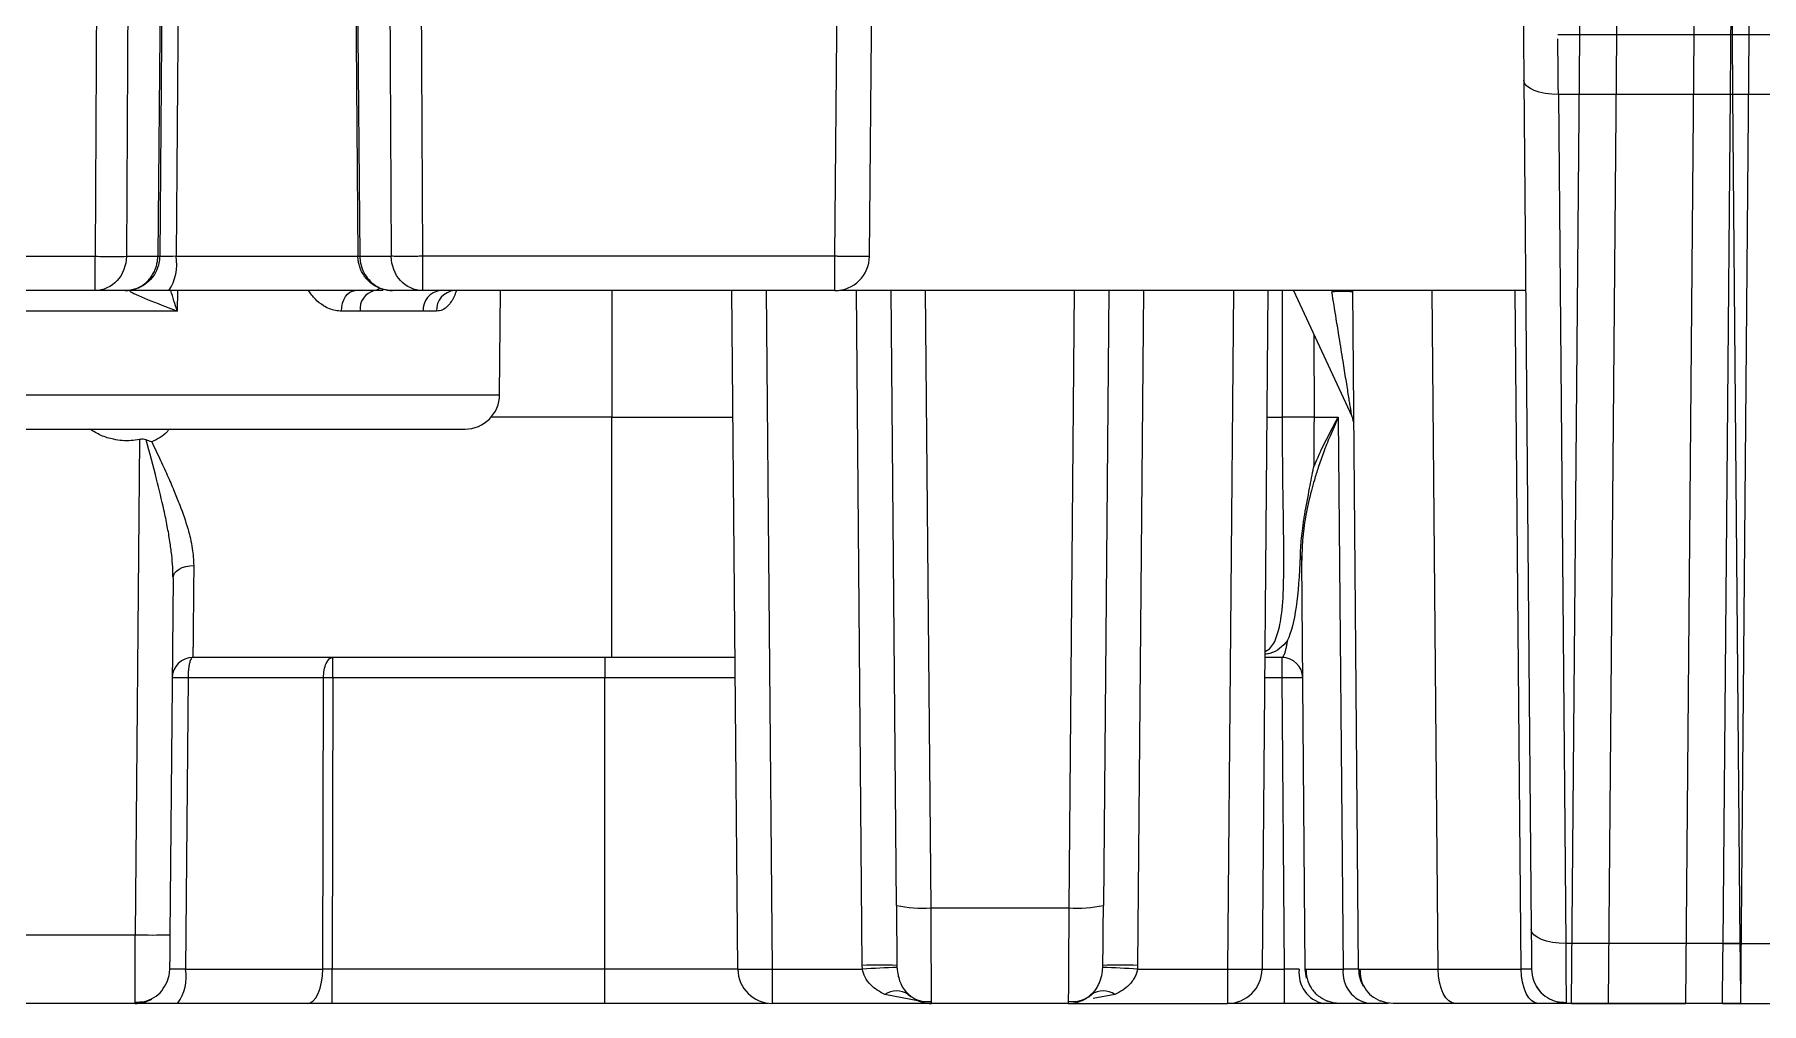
# Model space of a CAD drawing. Header units: inches. Extents: x 897.4 to 914.4, y -8.5 to 2.5.
# Drawn here: x 901.9312 to 902.4224, y -6.0238 to -5.7482 of the extents above; entities that cross this region are included whole.
import ezdxf

# ---------------------------------------------------------------- set-up
doc = ezdxf.new("R2010")
doc.units = ezdxf.units.IN
doc.header["$LTSCALE"] = 4
doc.header["$MEASUREMENT"] = 0
doc.layers.get('0').update_dxf_attribs({"linetype": 'CONTINUOUS'})

msp = doc.modelspace()

# ---------------------------------------------------------------- linework, layer by layer
for p, q in [((902.4211500477076, -5.488966670828608), (902.4164830582878, -6.02375180127848)), ((902.3684168325641, -6.02375180127848), (902.3727772555255, -5.524093940035397)), ((902.383206235049, -5.524093940035397), (902.3788458120877, -6.02375180127848)), ((902.4009306969612, -6.02375180127848), (902.405291193255, -5.524093940035397)), ((901.9493022851999, -5.646141196801739), (901.9483844008033, -5.811239242908355)), ((901.958222283822, -5.646141196801739), (901.9573043994254, -5.811239242908355)), ((901.9676680030375, -5.646141196801739), (901.9662272213483, -5.811239242908355)), ((901.9682212966459, -5.646141196801739), (901.9667804966234, -5.811239242908355)), ((901.972844579904, -5.646141196801739), (901.9714400611291, -5.811239242908355)), ((902.0217288035226, -5.646141196801739), (902.0231695852119, -5.811239242908355)), ((902.0222820787977, -5.646141196801739), (902.023722860487, -5.811239242908355)), ((902.0317277980133, -5.646141196801739), (902.0326456824098, -5.811239242908355)), ((902.0406477966354, -5.646141196801739), (902.0415656810319, -5.811239242908355)), ((902.1588378700436, -5.811239242908355), (902.1602786608995, -5.646141196801739)), ((902.1686800155129, -5.811239242908355), (902.1701208063688, -5.646141196801739)), ((902.4139213712139, -5.730213188928245), (902.4140780094044, -5.748161241590809)), ((902.3644844131471, -5.748161241590809), (902.4140780094044, -5.748161241590809)), ((902.4137647620344, -5.748161241590809), (902.463358349125, -5.748161241590809)), ((902.4140780094044, -5.748161241590809), (902.4142267826858, -5.765209907976493)), ((902.3548406503861, -5.761136141703656), (902.356948125207, -6.002629331953715)), ((902.4142267826858, -5.765209907976493), (902.3646827866888, -5.765209907976493)), ((902.3646827866888, -5.765209907976493), (902.3667902706763, -6.006703098226552)), ((902.4115084680992, -6.006703098226552), (902.4136159704199, -5.765209907976493)), ((902.4631599847498, -5.765209907976493), (902.4136159704199, -5.765209907976493)), ((902.4142267826858, -5.765209907976493), (902.4163342666733, -6.006703098226552)), ((901.9195184425987, -5.811239242908355), (901.9483844008033, -5.811239242908355)), ((901.9483844008033, -5.820995836866016), (901.9483844008033, -5.811239242908355)), ((901.9573043994254, -5.811239242908355), (901.9662272213483, -5.811239242908355)), ((901.9714400611291, -5.811239242908355), (902.0233712312157, -5.811239242908355)), ((902.023722860487, -5.811239242908355), (902.0326456824098, -5.811239242908355)), ((902.1588378700436, -5.811239242908355), (902.0415656810319, -5.811239242908355)), ((902.0415656810319, -5.811239242908355), (902.0415656810319, -5.820995836866016)), ((902.1588378700436, -5.820995836866016), (902.1588378700436, -5.811239242908355)), ((901.9483844008033, -5.820995836866016), (901.9195184425987, -5.820995836866016)), ((901.9569383603206, -5.820995836866016), (901.9483844008033, -5.820995836866016)), ((901.9718393748495, -5.820995836866016), (901.9717898754213, -5.826849822573607)), ((902.0303720636749, -5.820995836866016), (902.0275195949602, -5.820995836866016)), ((902.0415656810319, -5.820995836866016), (902.0330117215146, -5.820995836866016)), ((902.1588378700436, -5.820995836866016), (902.0415656810319, -5.820995836866016)), ((902.0634855128121, -5.850609328101772), (902.06374394566, -5.820995836866016)), ((902.0953687453276, -5.820995836866016), (902.0953687453276, -5.857030173927612)), ((902.1312368743094, -6.013995133988333), (902.1295525920996, -5.820995836866016)), ((902.1410790151954, -6.013995133988333), (902.139394737569, -5.820995836866016)), ((902.3553630343515, -5.820995836866016), (902.1601581022921, -5.820995836866016)), ((902.1666608880048, -6.012914653136806), (902.164986038186, -5.820995836866016)), ((902.176354150194, -5.995854583549519), (902.1748281836554, -5.820995836866016)), ((902.186196297955, -5.996540902287773), (902.1846643387773, -5.820995836866016)), ((902.2269392887468, -5.820995836866016), (902.225407330142, -5.996540902287773)), ((902.2367754438687, -5.820995836866016), (902.2352494750386, -5.995854583549519)), ((902.2466175893381, -5.820995836866016), (902.2449427395195, -6.012914653136806)), ((902.2722088899552, -5.820995836866016), (902.2705246123288, -6.013995133988333)), ((902.2820510354246, -5.820995836866016), (902.2803667532149, -6.013995133988333)), ((902.2861876659712, -5.857030173927612), (902.2861896917811, -5.820995836866016)), ((902.2892802435788, -5.820995836866016), (902.3059302929028, -5.856702011051912)), ((902.3078347100694, -6.013995133988333), (902.3061504370263, -5.820995836866016)), ((902.3304716510655, -6.013995133988333), (902.3287873688558, -5.820995836866016)), ((902.3540946665038, -6.013995133988333), (902.3524103934607, -5.820995836866016)), ((901.9717898754213, -5.826849822573607), (901.8961129679808, -5.826849822573607)), ((902.023816212742, -5.826849822573607), (902.0185115423553, -5.826849822573607)), ((902.0455395501255, -5.826849822573607), (902.0417143076484, -5.826849822573607)), ((902.295149555776, -5.833582624795701), (902.2951518015834, -5.857030173927612)), ((901.8044173305899, -5.850609328101772), (902.0634855128121, -5.850609328101772)), ((902.0953687453276, -5.857030173927612), (902.0610283061981, -5.857030173927612)), ((902.0953687453276, -5.925326551628696), (902.0953687453276, -5.857030173927612)), ((902.0953687453276, -5.857030173927612), (902.1298670601335, -5.857030173927612)), ((902.2817365673907, -5.857030173927612), (902.2861876659712, -5.857030173927612)), ((902.2951518015834, -5.857030173927612), (902.3020618209249, -5.857030173927612)), ((902.3020618209249, -5.857030173927612), (902.3034316351008, -6.013995133988333)), ((901.9610672909562, -5.863368740703948), (901.9598379451577, -6.004238540030672)), ((902.2926772335031, -6.013995133988333), (902.2916632102173, -5.89779958962251)), ((901.9705653145676, -5.902802478495378), (901.9696800814605, -6.004238540030672)), ((902.0953687453276, -5.925326551628696), (901.9762229342102, -5.925326551628696)), ((902.0160519341023, -5.931180537336287), (902.0160519341023, -5.925326551628696)), ((902.0934002355681, -5.925326551628696), (902.0934002355681, -5.931180537336287)), ((902.2860492371536, -5.925326551628696), (902.2811405530259, -5.925326551628696)), ((902.2860492371536, -5.931180537336287), (902.2860492371536, -5.925326551628696)), ((901.9748441918042, -5.931180537336287), (901.974139613277, -6.013995133988333)), ((902.0133740883703, -5.931180537336287), (901.9748441918042, -5.931180537336287)), ((902.0131955604327, -6.013995133988333), (902.013374033371, -5.931180537336287)), ((902.0160519341023, -5.931180537336287), (902.0158784661062, -6.013995133988333)), ((902.0934002355681, -5.931180537336287), (902.0160519341023, -5.931180537336287)), ((902.0934002355681, -6.013995133988333), (902.0934002355681, -5.931180537336287)), ((902.1305141643248, -5.931180537336287), (902.0934002355681, -5.931180537336287)), ((902.2860492371536, -5.931180537336287), (902.2810894677827, -5.931180537336287)), ((902.2867719471382, -6.013995133988333), (902.2860492371536, -5.931180537336287)), ((902.1304303361266, -5.940636541433054), (902.1305966817049, -5.940636541433054)), ((902.2810069458193, -5.940636541433054), (902.2811694551921, -5.940636541433054)), ((902.186196297955, -5.996540902287773), (902.225407330142, -5.996540902287773)), ((901.9080648799112, -6.004238540030672), (901.9598379451577, -6.004238540030672)), ((902.4163342666733, -6.006703098226552), (902.3667902706763, -6.006703098226552)), ((902.4115084680992, -6.006703098226552), (902.4610524824292, -6.006703098226552)), ((902.1666968392561, -6.013995133988333), (902.1666608880048, -6.012914653136806)), ((902.2449427395195, -6.012914653136806), (902.2449067859765, -6.013995133988333)), ((901.974139613277, -6.013995133988333), (902.0131955604327, -6.013995133988333)), ((902.0934002355681, -6.013995133988333), (902.0158784661062, -6.013995133988333)), ((902.0158784661062, -6.02375180127848), (902.0158784661062, -6.013995133988333)), ((902.0934002355681, -6.02375180127848), (902.0934002355681, -6.013995133988333)), ((902.1312368743094, -6.013995133988333), (902.0934002355681, -6.013995133988333)), ((902.1410790151954, -6.013995133988333), (902.1666968392561, -6.013995133988333)), ((902.1410790151954, -6.02375180127848), (902.1410790151954, -6.013995133988333)), ((902.2449067859765, -6.013995133988333), (902.2705246123288, -6.013995133988333)), ((902.2705246123288, -6.013995133988333), (902.2705246123288, -6.02375180127848)), ((902.2803667532149, -6.013995133988333), (902.2867719471382, -6.013995133988333)), ((902.2867719471382, -6.02375180127848), (902.2867719471382, -6.013995133988333)), ((902.2926772335031, -6.013995133988333), (902.2933639005707, -6.014001513914631)), ((902.3078347100694, -6.013995133988333), (902.3034316351008, -6.013995133988333)), ((902.3078347100694, -6.013995133988333), (902.3086021253708, -6.014000413927338)), ((902.3304716510655, -6.013995133988333), (902.3540946665038, -6.013995133988333)), ((902.1829015312248, -6.023082935671939), (902.1730929170348, -6.021182964287237)), ((902.2385107104894, -6.021182964287237), (902.2322951177092, -6.022386937045508)), ((901.9597528061412, -6.02375180127848), (901.908150055594, -6.02375180127848)), ((901.9597528061412, -6.02375180127848), (901.9597634026854, -6.023014076467406)), ((902.0934002355681, -6.02375180127848), (902.0158784661062, -6.02375180127848)), ((902.1863546067513, -6.02375180127848), (902.1410790151954, -6.02375180127848)), ((902.2252490196272, -6.02375180127848), (902.1863546067513, -6.02375180127848)), ((902.2252490196272, -6.02375180127848), (902.2705246123288, -6.02375180127848)), ((902.2867719471382, -6.02375180127848), (902.2705246123288, -6.02375180127848)), ((902.3163566324567, -6.02375180127848), (902.3109358675779, -6.02375180127848)), ((902.3590157438217, -6.02375180127848), (902.3353927192169, -6.02375180127848)), ((902.3631487994096, -6.02375180127848), (902.3590157438217, -6.02375180127848)), ((902.4164830582878, -6.02375180127848), (902.3668894620305, -6.02375180127848)), ((902.3684168325641, -6.02375180127848), (902.3743213443547, -6.02375180127848)), ((902.3743213443547, -6.02375180127848), (902.3788458120877, -6.02375180127848)), ((902.3788458120877, -6.02375180127848), (902.4009306969612, -6.02375180127848)), ((902.4054552380267, -6.02375180127848), (902.4009306969612, -6.02375180127848)), ((902.4113597498173, -6.02375180127848), (902.4054552380267, -6.02375180127848)), ((902.4113597498173, -6.02375180127848), (902.4609533369079, -6.02375180127848))]:
    msp.add_line(p, q)
at = {"flags": 128}
for points in [[(902.4137647620344, -5.748161241590809), (902.4137696019784, -5.747603694698305), (902.4137840484782, -5.745952137110573), (902.4138074415413, -5.743268938107116), (902.4138389745103, -5.739655406517608), (902.4138774740655, -5.735248014098848), (902.4139214002248, -5.730213188928245)], [(902.4136159704199, -5.765209907976493), (902.4136579166019, -5.760402486845566), (902.4136945095125, -5.756211205263608), (902.4137244291669, -5.752785478171234), (902.4137465755778, -5.750247404157948), (902.4137601420877, -5.74868747551171), (902.4137647620344, -5.748161241590809)], [(902.3646827866888, -5.765209907976493), (902.3627671221521, -5.765144092070138), (902.3609247259357, -5.764921674639522), (902.3592260705586, -5.76455119891929), (902.3577361377705, -5.764046781413031), (902.3565119160795, -5.763427781897099), (902.355600228278, -5.762717813432049), (902.3550359439633, -5.761944082370256), (902.3548406503861, -5.761136141703656)], [(902.0185115423553, -5.826849822573607), (902.0185911814353, -5.825705102464178), (902.0188140938602, -5.8246057751637), (902.0191717730615, -5.82359371352179), (902.0196506341964, -5.822707343761209), (902.020232472475, -5.821980398825605), (902.0208951781527, -5.821440451729787), (902.0216135798536, -5.821108108902373), (902.0223603612268, -5.820995836866016)], [(902.0275195949602, -5.820995836866016), (902.0285839976641, -5.820808839026231), (902.029500580409, -5.820331811203563)], [(901.9705653145676, -5.902802478495378), (901.9706842231939, -5.902090933381874), (901.9710239726024, -5.901408427932902), (901.971571582943, -5.900781215178517), (901.9723061911235, -5.90023298151176), (901.9731997291345, -5.899784920021137), (901.9742180973703, -5.899453897178475), (901.9753224296129, -5.899252672836369), (901.9764705963493, -5.899188873573383)], [(902.3667902706763, -6.006703098226552), (902.3648745969731, -6.006637245653954), (902.3630322007566, -6.006414901555825), (902.3613335545461, -6.006044352503105), (902.359843621758, -6.005539971663089), (902.358619400067, -6.004920972147158), (902.357707703099, -6.00421104034835), (902.3571434187843, -6.003437309286558), (902.356948125207, -6.002629331953715)], [(902.4113597498173, -6.02375180127848), (902.4113642964314, -6.023225567357579), (902.4113779362738, -6.021665565378855), (902.4114000826846, -6.019127528031812), (902.411430002339, -6.015701800939437), (902.4114665219171, -6.011510482691237), (902.4115084680992, -6.006703098226552)], [(902.4163342666733, -6.006703098226552), (902.4163762311885, -6.011510482691237), (902.416412805766, -6.015701800939437), (902.416442688754, -6.019127528031812), (902.416464853498, -6.021665565378855), (902.4164784566742, -6.023225567357579), (902.4164830582878, -6.02375180127848)], [(901.969594942444, -6.013995133988333), (901.9693912614637, -6.015903098614029), (901.9688470244174, -6.017673564828119)], [(902.0087240570879, -6.02375180127848), (902.009591653732, -6.023564730106209), (902.0104262874236, -6.023010776505528), (902.011196205196, -6.022110840235001), (902.0118721840537, -6.020899240898167), (902.0124285209603, -6.019422031296352), (902.0128440594932, -6.017735237449005), (902.0131030148351, -6.015903098614029), (902.0131955604327, -6.013995133988333)], [(902.293028560278, -6.016516818190955), (902.2928809236502, -6.015903098614029), (902.2926772335031, -6.013995133988333)], [(902.3353927192169, -6.02375180127848), (902.3344378935805, -6.023564730106209), (902.3335193583581, -6.023010776505528), (902.3326720198133, -6.022110840235001), (902.331928080074, -6.020899240898167), (902.3313158179803, -6.019422031296352), (902.3308584890967, -6.017735237449005), (902.3305734915557, -6.015903098614029), (902.3304716510655, -6.013995133988333)], [(902.3590157438217, -6.02375180127848), (902.3580609181853, -6.023564730106209), (902.3571423829629, -6.023010776505528), (902.3562950444182, -6.022110840235001), (902.3555511046789, -6.020899240898167), (902.3549388334185, -6.019422031296352), (902.3544815137016, -6.017735237449005), (902.3541965161605, -6.015903098614029), (902.3540946665038, -6.013995133988333)], [(902.179723761893, -6.021182964287237), (902.1804231819382, -6.021763757577864), (902.1805300113291, -6.021843323325379)], [(902.2308834341212, -6.021979501752234), (902.2311804467319, -6.021763757577864), (902.2318798644854, -6.021182964287237)], [(902.3025193789725, -6.02375180127848), (902.3006097276997, -6.023564730106209), (902.2988442664277, -6.023039889502545)], [(902.3176768555387, -6.02375180127848), (902.3157672134324, -6.023564730106209), (902.314026410209, -6.023049789388181)], [(902.3668894620305, -6.02375180127848), (902.3649798107576, -6.023564730106209), (902.364190945704, -6.023374652302003)]]:
    msp.add_lwpolyline(points, dxfattribs=at)
for centre, radius, start, end in [((901.9665038589858, -5.787181556949788), 0.02405927642435611, 269.3411889001716, 270.6588110998283), ((901.9583489494132, -5.813552654267157), 0.01329394892692145, 325.9516347153366, 10.0216260681252), ((902.0234462228494, -5.787181556949735), 0.02405927642440939, 269.3411889001716, 270.6588110998283), ((902.158837871768, -5.811153349925803), 0.00984251968503981, 270, 359.5000000000051), ((902.0290023958585, -5.826117527696123), 0.005237628385552454, 102.0777696015503, 188.0370955545868), ((902.0471639725793, -5.826434116788752), 0.005465497155662052, 95.72038382119392, 184.3621305628681), ((902.0510601190061, -5.826509248823992), 0.005531064205501532, 94.57877028353208, 183.5302049513976), ((902.3032005552702, -5.990205442434547), 0.16891861678696, 88.99843794173512, 91.00156205826487), ((902.0536433703462, -5.85052342866596), 0.009842519685042241, 270, 359.5000000043098), ((902.2906697337773, -6.207446314984972), 0.3504448042778637, 89.26718682292153, 90.73281317707848), ((902.3005780816867, -5.859197790251804), 0.005905511811022795, 0.5000000000034827, 25.00000092885518), ((902.2884904995781, -5.897846323487434), 0.003173054814185263, 0.8439028616637761, 29.10429346807804), ((901.9762229429253, -5.931232090083283), 0.005905511811024068, 90, 179.5000000000009), ((902.2860492351828, -5.931232090083283), 0.005905511811024056, 0.4999999999991062, 90), ((902.18347499699, -5.964651918991704), 0.03200488610508234, 257.1445287776868, 274.8776161314884), ((902.2281286305094, -5.964651940142051), 0.03200486498051175, 265.1223817150884, 282.8554756901954), ((901.9647590133092, -5.722228036445456), 0.2820534365047482, 269.0002931849071, 270.9997068150929), ((902.1715819607394, -6.294925697177783), 0.2820539769582084, 89.00029416949697, 90.99970583050306), ((902.2400216667847, -6.294925791207962), 0.2820540709740753, 89.0002945027599, 90.99970549724011), ((901.9618776853239, -6.016287019514674), 0.01247427819121157, 323.243612411942, 10.5870340619923), ((902.1410790170066, -6.013909255437613), 0.009842519685039353, 180.4999999999989, 270), ((902.1860632782143, -6.30631562150778), 0.2929613052632213, 91.86646199198911, 93.7903468997427), ((902.2255403742327, -6.306315070664424), 0.292960753825735, 86.20965128943352, 88.13353981883729), ((902.2705246104513, -6.013909255437613), 0.009842519685039353, 270, 359.5000000000025), ((902.2996183219964, -6.015175255316427), 0.008745588086294212, 172.4799989351758, 258.7165315665069), ((902.3122712085236, -6.014960506343168), 0.008892131470062088, 173.7674115867789, 261.3631592434739), ((902.3176768593447, -6.013909255437613), 0.009842519685039816, 180.4999999999989, 209.9310012254755), ((902.36688945777, -6.013909255437613), 0.00984251968503981, 180.4999999999963, 221.3632842787041), ((901.9597527990784, -6.013909255437613), 0.009842519685039568, 270, 299.2346250175509), ((902.1764083394638, -6.026123659045609), 0.005949999208315118, 56.13665958033349, 123.8633404196589), ((902.1863546075579, -6.013909255437613), 0.009842519685039353, 239.5260514900161, 269.9999999986516), ((902.2252490199, -6.013909255437613), 0.00984251968503944, 269.9999999993551, 302.3534430544672), ((902.2351952874874, -6.026123661993546), 0.005950001975423945, 56.13667081710143, 123.8633291829062)]:
    msp.add_arc(centre, radius, start, end)
for points, knots in [([(902.3546422705533, -5.738404595353935), (902.3546422705533, -5.738404595355793), (902.3546611732901, -5.740570634438027), (902.3547309821589, -5.748569938489302), (902.3547817239346, -5.754384370065736), (902.3548406459114, -5.761136159852333)], [0, 0, 0, 0, 0.5, 0.5, 1, 1, 1, 1]), ([(901.9483843958112, -5.811239241023227), (901.950245284867, -5.811249586086152), (901.9521030125336, -5.811255188485536), (901.9552419768632, -5.811255188485536), (901.9565178808666, -5.811249586086152), (901.9573044083861, -5.811239241023227)], [0, 0, 0, 0, 0.5, 0.5, 1, 1, 1, 1]), ([(901.9573044083861, -5.811239241023227), (901.9572841421539, -5.813801593716318), (901.9563137673678, -5.816339360749321), (901.9530151428957, -5.819947366181482), (901.9507067644388, -5.820995869610842), (901.9483843958112, -5.820995869610842)], [0, 0, 0, 0, 0.5, 0.5, 1, 1, 1, 1]), ([(901.9569383553951, -5.820995869610842), (901.9575408726715, -5.820959980494235), (901.9587192392455, -5.820889790746934), (901.9603808748784, -5.820347571913365), (901.961854516099, -5.819558249478284), (901.9631135966149, -5.818555815479755), (901.9641469418262, -5.817410794089418), (901.9649552166646, -5.816178776231485), (901.9655503284611, -5.814910573448984), (901.9659459749296, -5.813648163130924), (901.966178360034, -5.812425363515326), (901.966211320051, -5.811625242336927), (901.9662272209048, -5.811239241023227)], [0, 0, 0, 0, 0.124821961502065, 0.244119186089566, 0.3578933957742789, 0.4661470048276636, 0.5688832473966373, 0.6661063410743568, 0.7578216992291461, 0.8440362105057908, 0.9247586124956141, 0.9999999999999999, 0.9999999999999999, 0.9999999999999999, 0.9999999999999999]), ([(901.9667805003071, -5.811239241023228), (901.9667360700944, -5.811898053278695), (901.9666419493503, -5.813293677922218), (901.9659113316307, -5.815404110124172), (901.9646135225537, -5.817496951891382), (901.9626357878487, -5.819331944352044), (901.9600075275666, -5.8207117989368), (901.9579874662574, -5.820898767977845), (901.9569383553951, -5.820995869610842)], [0, 0, 0, 0, 0.1285555395000515, 0.2723314229485568, 0.4313556627829772, 0.6056414966860602, 0.7951914688948281, 1, 1, 1, 1]), ([(901.971440059467, -5.811239241023227), (901.9701249059952, -5.811255033819268), (901.9689383210482, -5.811263726435641), (901.9672436717167, -5.811263732862587), (901.966780362418, -5.811255041540539), (901.9667805003071, -5.811239241023227)], [0, 0, 0, 0, 0.5, 0.5, 1, 1, 1, 1]), ([(902.0330117287558, -5.820995869610842), (902.0323729212079, -5.820959980494235), (902.0311235803324, -5.820889790746934), (902.0293589553979, -5.820347571913365), (902.0277940006205, -5.819558249478283), (902.0264576677788, -5.818555815479755), (902.0253623852408, -5.817410794089417), (902.0245073768255, -5.816178776231485), (902.0238795907349, -5.814910573448984), (902.0234636502574, -5.813648163130924), (902.0232205139438, -5.812425363515326), (902.0231861580894, -5.811625242336927), (902.0231695838437, -5.811239241023228)], [0, 0, 0, 0, 0.1248219615020885, 0.2441191860896088, 0.3578933957743293, 0.4661470048277224, 0.5688832473967053, 0.6661063410744209, 0.7578216992291992, 0.8440362105058339, 0.9247586124956401, 1, 1, 1, 1]), ([(902.023722863246, -5.811239241023227), (902.0237655243064, -5.811898053278696), (902.023855897287, -5.813293677922219), (902.024551484148, -5.815404110124174), (902.0257792688409, -5.817496951891384), (902.0276442030953, -5.819331944352044), (902.0301180556115, -5.8207117989368), (902.0320226073386, -5.820898767977845), (902.0330117287558, -5.820995869610842)], [0, 0, 0, 0, 0.1285555395001239, 0.272331422948673, 0.4313556627831104, 0.6056414966861834, 0.7951914688949051, 0.9999999999999999, 0.9999999999999999, 0.9999999999999999, 0.9999999999999999]), ([(902.0415656883396, -5.811239241023227), (902.0414390875941, -5.81123993268614), (902.0412166528915, -5.811241147922541), (902.0407685145957, -5.811243424743649), (902.0399877511684, -5.811247066902037), (902.0383820927635, -5.811253084566994), (902.0363784194806, -5.811256071339264), (902.0341519560335, -5.811253861159717), (902.0332031055984, -5.81124465150388), (902.0326456757647, -5.811239241023227)], [0, 0, 0, 0, 0.03411052817142432, 0.05993144159891279, 0.1209079228382031, 0.245448768696895, 0.5004120611565263, 0.7065025093042909, 1, 1, 1, 1]), ([(902.0415656883396, -5.820995869610842), (902.0392433197121, -5.820995869610842), (902.0369349412553, -5.819947366181482), (902.033636316783, -5.81633936074932), (902.0326659419969, -5.813801593716319), (902.0326456757647, -5.811239241023227)], [0, 0, 0, 0, 0.5, 0.5, 1, 1, 1, 1]), ([(902.16868001668, -5.811239241023228), (902.1686493512693, -5.811244224717258), (902.1685913759253, -5.811253646778439), (902.1681672345452, -5.811263914320671), (902.1676151588497, -5.811270380588525), (902.1669988071042, -5.811273683206753), (902.1663922605221, -5.811274760075417), (902.1650849815628, -5.811275137766538), (902.1631528919731, -5.811269776921318), (902.1609590859856, -5.811256042623179), (902.1598783129383, -5.811247906597503), (902.1592793473183, -5.811243043467487), (902.1589841712695, -5.811240501105919), (902.158837871768, -5.811239241023227)], [0, 0, 0, 0, 0.1149394054334594, 0.2173018855243911, 0.3070772903592078, 0.3842568016188826, 0.4488329186198083, 0.5007994534804254, 0.7596499439011755, 0.88324890131391, 0.9425832233399283, 0.9715422513582317, 1, 1, 1, 1]), ([(901.9693638464881, -5.820995869610842), (901.9684915893847, -5.820995869610842), (901.966770165024, -5.820995869610842), (901.9643872612181, -5.820995869610842), (901.9622427879522, -5.820995869610842), (901.9603944328928, -5.820995869610842), (901.9588727422237, -5.820995869610842), (901.9577798408912, -5.820995869610842), (901.9570639442635, -5.820995869610842), (901.9569803687924, -5.820995869610842), (901.9569383553951, -5.820995869610842)], [0, 0, 0, 0, 0.1263140788989867, 0.2492844502842946, 0.3726357461333503, 0.5000591991359477, 0.6235367069629931, 0.7499737364152517, 0.8743117733509006, 1, 1, 1, 1]), ([(901.9583063714679, -5.821153070457777), (901.9587729570858, -5.82151332891841), (901.9608495838056, -5.822444649225467), (901.9658301421673, -5.824514937473268), (901.9687745387862, -5.825679669768832), (901.9717898689687, -5.826849846763411)], [0, 0, 0, 0, 0.5, 0.5, 1, 1, 1, 1]), ([(902.0275195858441, -5.820995869610842), (902.0252830738846, -5.820995869610842), (902.0208250797298, -5.820995869610842), (902.0139069562791, -5.820995869610842), (902.006854906749, -5.820995869610842), (901.9996503863928, -5.820995869610842), (901.9922989328741, -5.820995869610842), (901.9847974852025, -5.820995869610842), (901.9771535071067, -5.820995869610842), (901.9719662295223, -5.820995869610842), (901.9693638464881, -5.820995869610842)], [0, 0, 0, 0, 0.1259900294581216, 0.2511333831628881, 0.3757090895113634, 0.4999999999999995, 0.6242909104886366, 0.7488666168371123, 0.8740099705418786, 1, 1, 1, 1]), ([(902.0185115364537, -5.826849846762791), (902.0179322581997, -5.826816526440492), (902.0167747054768, -5.826749943534021), (902.0150372120762, -5.826199108891462), (902.0130883964847, -5.825185045444766), (902.010982044006, -5.823557160129004), (902.0097368385777, -5.82184842888458), (902.0091155522057, -5.820995869610806)], [0, 0, 0, 0, 0.1656838085627557, 0.3310805168741237, 0.5001550078468606, 0.7506059042927292, 0.9999999999999999, 0.9999999999999999, 0.9999999999999999, 0.9999999999999999]), ([(902.0512092885109, -5.820995869610806), (902.0509892846181, -5.821572329507151), (902.0505504302873, -5.82272222698816), (902.0497351679404, -5.824150697930803), (902.0486603745795, -5.825504574733493), (902.0472748270398, -5.826619427702488), (902.0461144306186, -5.826773511463177), (902.0455395536289, -5.826849846762791)], [0, 0, 0, 0, 0.1660336311078639, 0.3311967673455025, 0.4991297272200392, 0.7518617006125354, 1, 1, 1, 1]), ([(902.3059302930274, -5.856702013115539), (902.3059236603352, -5.856666478245549), (902.3059095696358, -5.856590986852005), (902.3058156768152, -5.856043573340979), (902.3056775850155, -5.855211486898424), (902.3054894397632, -5.854053437057839), (902.3052539332353, -5.852581401799339), (902.3049693366229, -5.850788105867564), (902.3046343822416, -5.848674272832106), (902.3041139579191, -5.845414927829451), (902.3033376362054, -5.840613334836987), (902.3024153680119, -5.83481777279035), (902.3013490993523, -5.828232453405032), (902.300656478551, -5.823880036215389), (902.3002479125, -5.821312614186096)], [0, 0, 0, 0, 0.02399737898285495, 0.05098078538741198, 0.08278892944803727, 0.1205624067860895, 0.16498466332097, 0.2164750687772918, 0.2753020225838124, 0.3416449405498356, 0.4830447764800747, 0.6597924050725994, 0.7993169230587801, 1, 1, 1, 1]), ([(901.8142594697101, -5.860365948350999), (901.8142594697101, -5.860365948350999), (901.8678916360807, -5.860365948350999), (902.0000112039756, -5.860365948350999), (902.0536433703462, -5.860365948350999), (902.0536433703462, -5.860365948350999)], [0, 0, 0, 0, 0.5, 0.5, 1, 1, 1, 1]), ([(901.9610672960227, -5.863368716080936), (901.9602515925878, -5.863492132681578), (901.9586217194603, -5.863738733826404), (901.9561286598765, -5.86369291284025), (901.9532589008985, -5.863278986339487), (901.9500498122244, -5.862316310830508), (901.947929488469, -5.861015922001959), (901.9468696865526, -5.860365948350999)], [0, 0, 0, 0, 0.1660895693212443, 0.331866845505403, 0.5002480140211752, 0.7502088484846244, 1, 1, 1, 1]), ([(901.969422226106, -5.860365922059432), (901.9692430740307, -5.860623405060785), (901.9680642956323, -5.862317582477758), (901.9661435119426, -5.863229115870857), (901.964514651132, -5.864002113387173)], [0, 0, 0, 0, 0.1519811318301774, 1, 1, 1, 1]), ([(902.2811547886947, -5.923695710468312), (902.2816477056892, -5.923421051367093), (902.2831416273293, -5.922588620796577), (902.2846900161, -5.919488625370135), (902.2860216535552, -5.913856704899535), (902.286478513378, -5.906795094692029), (902.286586062388, -5.899267601426683), (902.2865566920422, -5.890529309032138), (902.2863486209193, -5.879555945598847), (902.2862081501968, -5.866749635906206), (902.2861944514989, -5.860249806424649), (902.2861876659712, -5.857030173927612)], [0, 0, 0, 0, 0.07514217876809674, 0.2277392100395602, 0.3743673535994499, 0.5374266702983073, 0.6138928435118176, 0.6871025353073799, 0.849548708428787, 0.9254752960922304, 1, 1, 1, 1]), ([(902.3020618243147, -5.857030178158958), (902.3012575011471, -5.858810749738078), (902.299735428068, -5.862180241225666), (902.2978693688506, -5.866932736053151), (902.2964013486494, -5.871100224789401), (902.2952836452718, -5.874683199450069), (902.2939761955702, -5.879377751463231), (902.2927147747138, -5.885101752663632), (902.2917882848258, -5.891766516475401), (902.2917034481253, -5.89585868554567), (902.2916632106966, -5.897799571511829)], [0, 0, 0, 0, 0.1277773628383473, 0.2418014200828786, 0.3420723800368717, 0.4285910267694064, 0.5013590852922026, 0.6838917622645857, 0.8500721666499176, 1, 1, 1, 1]), ([(902.2950549787085, -5.871291154932699), (902.295892767588, -5.869326975963988), (902.2979096077044, -5.864598535378345), (902.3005299586819, -5.859822350969134), (902.3020618243147, -5.857030178158958)], [0, 0, 0, 0, 0.4153967747157872, 1, 1, 1, 1]), ([(902.2951518015304, -5.857030178158958), (902.295150203647, -5.858229442934576), (902.2951469998678, -5.860633986190479), (902.2951282543249, -5.864222209424431), (902.2950996303949, -5.867795735768029), (902.2950699278192, -5.870120910043886), (902.2950549787085, -5.871291154932699)], [0, 0, 0, 0, 0.2470920174728754, 0.4954230761057531, 0.7460497596534921, 1, 1, 1, 1]), ([(901.9628966219261, -5.863421448542662), (901.9626269935995, -5.863356263580673), (901.9620270762791, -5.863211228419807), (901.9614080858564, -5.863312796829117), (901.9610672960227, -5.863368716080936)], [0, 0, 0, 0, 0.4494424772633826, 1, 1, 1, 1]), ([(901.9705653076977, -5.902802479181411), (901.9705522373304, -5.901768761857139), (901.9705247133523, -5.899591928403138), (901.9702087230477, -5.896086991132593), (901.9696899456533, -5.89220358158795), (901.9689418667724, -5.887933488482016), (901.9677238523277, -5.882062249499805), (901.9657513865728, -5.873857837270876), (901.9639231850442, -5.86717433646154), (901.9628966219261, -5.863421448542662)], [0, 0, 0, 0, 0.08244726235519054, 0.1736199584464533, 0.2736056493983149, 0.3824706301848801, 0.5002662020926717, 0.7193918297725892, 1, 1, 1, 1]), ([(901.964514660061, -5.864002147827425), (901.9653615633076, -5.865776300576966), (901.9669734022496, -5.869152894659429), (901.969147740971, -5.873936869423809), (901.9709837215694, -5.878180999821685), (901.9729411438119, -5.883053449871344), (901.9747643071722, -5.888437671643911), (901.9762074064245, -5.894196210741763), (901.9763865001175, -5.897593608019117), (901.9764705946449, -5.899188876469112)], [0, 0, 0, 0, 0.1460379658323954, 0.2779416436222835, 0.3957805619449253, 0.4996531080679504, 0.6869194433529642, 0.8529911301057774, 1, 1, 1, 1]), ([(902.2912629126804, -5.896302983413298), (902.2913054662505, -5.895371782461549), (902.2913870064824, -5.893587435312956), (902.291655490936, -5.89072830620886), (902.2919293995976, -5.888538193760112), (902.292150033761, -5.887009821972153), (902.2923057820142, -5.885980514489816), (902.2928152754243, -5.882811462201994), (902.2937789343374, -5.877877533108272), (902.2946607416558, -5.873271706689218), (902.2950387754729, -5.871297173130826)], [0, 0, 0, 0, 0.1304225746579717, 0.2499129202626839, 0.3748485738377762, 0.4060946479517773, 0.4373456789378703, 0.4998644185288016, 0.7855901635208977, 1, 1, 1, 1]), ([(901.9764705946449, -5.899188876469112), (901.9764582021085, -5.900499647417343), (901.9764335485445, -5.903107279471325), (901.976399970247, -5.906683939067792), (901.9763691460837, -5.909973295151641), (901.976341298888, -5.912946072776435), (901.9763163699301, -5.915601802124808), (901.9762943745714, -5.917935367680167), (901.9762753091362, -5.91994561753299), (901.9762591731585, -5.921633157336566), (901.9762459719547, -5.922999943689746), (901.9762356850028, -5.9240522159353), (901.9762283877483, -5.924788534516764), (901.976223803468, -5.925243104351198), (901.976223228615, -5.925298865944113), (901.9762229429253, -5.925326578272259)], [0, 0, 0, 0, 0.08215370939663742, 0.1634356073159406, 0.2438457022850923, 0.3233840036586847, 0.4020505216494403, 0.4798452673606624, 0.5567682528205065, 0.6328194910182134, 0.7079989959424615, 0.7823067826219395, 0.85574286716835, 0.9283072668219683, 1, 1, 1, 1]), ([(902.2876543341687, -5.920535198992471), (902.2887132461042, -5.9181644342168), (902.2895744192539, -5.915013726045576), (902.2907513449821, -5.906937973622624), (902.2910834949372, -5.902031205182889), (902.2912629126804, -5.896302983413298)], [0, 0, 0, 0, 0.5, 0.5, 1, 1, 1, 1]), ([(902.2876528765449, -5.920540066922576), (902.2861824356474, -5.922122142516139), (902.2843929997756, -5.924047430927089), (902.2816392251491, -5.924377586507485), (902.2811483216861, -5.924436441911319)], [0, 0, 0, 0, 0.821734335783853, 1, 1, 1, 1]), ([(902.2860492351828, -5.925326578272259), (902.2861645732651, -5.92528602096849), (902.2863852610892, -5.925208418645477), (902.2866877141945, -5.924617881131846), (902.2869667188065, -5.923797225525686), (902.2872221135822, -5.922798393987565), (902.2874529296237, -5.921728160788576), (902.2875894530106, -5.920916940776123), (902.2876528780536, -5.920540070077875)], [0, 0, 0, 0, 0.2127055790655616, 0.4069907395079953, 0.5828580040079738, 0.7403111109457924, 0.8793556230830006, 1, 1, 1, 1]), ([(901.9762229429253, -5.92532657827226), (901.9761009331195, -5.925364649661901), (901.9758769914407, -5.925434527413485), (901.9755876781136, -5.92591569141081), (901.9753924291616, -5.926462567212524), (901.9752192003403, -5.92715596592644), (901.9750519820329, -5.92798842190177), (901.9749336274928, -5.929073172302941), (901.9748549129355, -5.930119843186421), (901.9748474545255, -5.930857322187506), (901.974844185543, -5.931180555424827)], [0, 0, 0, 0, 0.1661179348537002, 0.3048995031360434, 0.4161454238245406, 0.4999547634402735, 0.6481413216562154, 0.7598479355914178, 0.8947425904814612, 1, 1, 1, 1]), ([(902.0133740803243, -5.931180555424827), (902.0133802427234, -5.929623347383307), (902.0136651017798, -5.928134421095029), (902.0146681220001, -5.925941742824017), (902.0153457596701, -5.925326578272259), (902.0160519275628, -5.925326578272259)], [0, 0, 0, 0, 0.5, 0.5, 1, 1, 1, 1]), ([(902.130463069915, -5.925326551628696), (902.1289206430409, -5.925326551628696), (902.1175277518144, -5.925326551628696), (902.1056437935738, -5.925326551628696), (902.0953687453276, -5.925326551628696)], [0, 0, 0, 0, 0.1353850259271238, 1, 1, 1, 1]), ([(901.974844185543, -5.931180555424827), (901.9745700913282, -5.931177191465779), (901.9737841181143, -5.93116754521437), (901.9723952472964, -5.931157546465172), (901.9707500080767, -5.931161539949037), (901.9704741590745, -5.931173672190425), (901.9703176559782, -5.931180555424827)], [0, 0, 0, 0, 0.109026761998532, 0.3126374434047755, 0.6100244427205911, 1, 1, 1, 1]), ([(902.0160519275628, -5.931180555424971), (902.0159368079716, -5.931180331320123), (902.0157059692729, -5.93117988194334), (902.0152447753327, -5.931179289452746), (902.0144420310133, -5.931178784032556), (902.0138008161315, -5.931179847605152), (902.0133740803243, -5.931180555424827)], [0, 0, 0, 0, 0.1243905474008245, 0.2494288921351944, 0.5004863787371162, 0.9999999999999999, 0.9999999999999999, 0.9999999999999999, 0.9999999999999999]), ([(902.2919545221299, -5.931180555424827), (902.2919154224099, -5.931176266213058), (902.2918438075294, -5.931168410111054), (902.2913532823945, -5.931161744873167), (902.2908003808742, -5.931159348455337), (902.2898781390533, -5.931158851209867), (902.2886384600624, -5.931162223130677), (902.2873219532846, -5.931170475291565), (902.2866910927736, -5.931175223607604), (902.2863318744954, -5.931178126455944), (902.2861547602226, -5.931179648555092), (902.2860492351828, -5.931180555424827)], [0, 0, 0, 0, 0.1675145158464645, 0.3068188735345168, 0.4178438888495986, 0.5005348213327759, 0.759522807635287, 0.8831874181885809, 0.9425532573460268, 0.9657731151782688, 1, 1, 1, 1]), ([(902.1763541522987, -5.995854577553303), (902.1763873283614, -5.999656177800554), (902.1764194818198, -6.003340505298783), (902.1764721066357, -6.009370338407885), (902.1764921445678, -6.011666178431799), (902.1765030432454, -6.012914670484781)], [0, 0, 0, 0, 0.5, 0.5, 1, 1, 1, 1]), ([(902.1863546075579, -6.023751775122653), (902.1863546075577, -6.023751775122655), (902.1863379692236, -6.020891928730755), (902.1862799650916, -6.010922005930048), (902.186238988747, -6.003878869924981), (902.1861962972107, -5.99654092165005)], [0, 0, 0, 0, 0.5, 0.5, 1, 1, 1, 1]), ([(902.2254073302472, -5.99654092165005), (902.2253646387109, -6.003878869924978), (902.2253236623663, -6.010922005930052), (902.2252656582343, -6.020891928730752), (902.2252490199002, -6.023751775122655), (902.2252490199, -6.023751775122653)], [0, 0, 0, 0, 0.5, 0.5, 1, 1, 1, 1]), ([(902.2351005842125, -6.012914670484781), (902.2351114828901, -6.011666178431799), (902.2351315208222, -6.009370338407885), (902.2351841456381, -6.003340505298784), (902.2352162990965, -5.999656177800553), (902.2352494751592, -5.995854577553303)], [0, 0, 0, 0, 0.5, 0.5, 1, 1, 1, 1]), ([(902.3569481251789, -6.002629364285839), (902.3569775861579, -6.006005258108035), (902.3570029570637, -6.008912475967242), (902.3570378614808, -6.012912125993104), (902.3570473128578, -6.013995146527591), (902.3570473128578, -6.013995146535038)], [0, 0, 0, 0, 0.5, 0.5, 1, 1, 1, 1]), ([(901.9597634026854, -6.023014076467406), (901.9597669653072, -6.02283526760354), (901.9597776213658, -6.022300437374124), (901.9597953759832, -6.018311501394004), (901.9598166602923, -6.011940619142115), (901.959830850207, -6.006805898134881), (901.9598379451577, -6.004238540030672)], [0, 0, 0, 0, 0.1434061318630558, 0.4289381004147502, 0.7144693170592795, 1, 1, 1, 1]), ([(901.9696800887981, -6.004238517947424), (901.9696744071517, -6.00488957014726), (901.9696632491758, -6.006168147544246), (901.9696472230517, -6.008004559476054), (901.9696325208118, -6.009689269286521), (901.9696194480371, -6.011187260899856), (901.9696083945928, -6.012453860164312), (901.9696006627752, -6.013339838709499), (901.969595773355, -6.01390011076163), (901.9695952215534, -6.013963340968532), (901.9695949439904, -6.013995146535038)], [0, 0, 0, 0, 0.1269751888567045, 0.2493618890945706, 0.3721541981677083, 0.5002987997020389, 0.6286582416574498, 0.7600084766001347, 0.8792813319409652, 1, 1, 1, 1]), ([(902.3667902700909, -6.006703101748854), (902.3668068013707, -6.011763011049132), (902.3668233326506, -6.016127767271181), (902.3668563952102, -6.02212724630953), (902.36687292649, -6.023751775122653), (902.36688945777, -6.023751775122653)], [0, 0, 0, 0, 0.5, 0.5, 1, 1, 1, 1]), ([(901.9597544744553, -6.023367759048302), (901.960662833854, -6.023356301618532), (901.9625369158975, -6.023332663217888), (901.9652000620714, -6.022188847419451), (901.9675037387406, -6.020279160926084), (901.9684244678097, -6.018482229225581), (901.9688794373762, -6.017594292410548)], [0, 0, 0, 0, 0.2375775552018428, 0.4901582245746525, 0.7480665057463769, 1, 1, 1, 1]), ([(902.1312368720946, -6.013995146535038), (902.1312370683046, -6.014017629969391), (902.1322978744563, -6.014030719167688), (902.135941794688, -6.014030719167687), (902.1385024744038, -6.014017629969392), (902.1410790170066, -6.013995146535038)], [0, 0, 0, 0, 0.5, 0.5, 1, 1, 1, 1]), ([(902.1730929174049, -6.02118298125882), (902.1723372170882, -6.020801357849094), (902.1708991896958, -6.020075164006646), (902.1689587823607, -6.018469612118468), (902.1673198920986, -6.016512236580403), (902.1668919518229, -6.01478338286539), (902.1666968409991, -6.013995146535038)], [0, 0, 0, 0, 0.2627649980940344, 0.5000173437053818, 0.7720428913013344, 1, 1, 1, 1]), ([(902.1765222163988, -6.013509675019161), (902.1765617882987, -6.013968871723837), (902.1766497923471, -6.014990080434417), (902.177001461386, -6.01654585276124), (902.1775999126334, -6.018234480789449), (902.1785002879666, -6.019900199200002), (902.1793100710033, -6.020749236215872), (902.1797237624813, -6.02118298125882)], [0, 0, 0, 0, 0.1352484949291499, 0.3007794692524232, 0.5000226953037188, 0.7445780649781701, 1, 1, 1, 1]), ([(902.2318798649766, -6.021182981258819), (902.2321641937393, -6.020898011367375), (902.2327274690555, -6.02033346593014), (902.2334438083477, -6.019273309093347), (902.2341619566021, -6.017847839338636), (902.234812059464, -6.015977204614876), (902.2349964756239, -6.014287768425063), (902.2350814110591, -6.013509675019165)], [0, 0, 0, 0, 0.1702255365485636, 0.3372287839688676, 0.5001846751186921, 0.7698030793934294, 1, 1, 1, 1]), ([(902.2449067864588, -6.013995146535038), (902.2448385143877, -6.014380460422704), (902.2446971414056, -6.015178341201461), (902.2441883069291, -6.016328956619602), (902.2434678155831, -6.017455960575158), (902.2423361987821, -6.01873495321559), (902.2407018615249, -6.020074403596232), (902.2392656070908, -6.020801053307062), (902.238510710053, -6.02118298125882)], [0, 0, 0, 0, 0.110381836698482, 0.2285709097047771, 0.3578347523859618, 0.5006829284683981, 0.7375583536814014, 1, 1, 1, 1]), ([(902.2705246104513, -6.013995146535038), (902.2731011530541, -6.014017629969391), (902.2756618327699, -6.014030719167688), (902.2793057530016, -6.014030719167687), (902.2803665591533, -6.014017629969392), (902.2803667553633, -6.013995146535038)], [0, 0, 0, 0, 0.5, 0.5, 1, 1, 1, 1]), ([(902.2928563251843, -6.013997553960377), (902.2929087931473, -6.01490539951574), (902.2930171486873, -6.016780259713475), (902.2942503737627, -6.019433988504362), (902.2962195717641, -6.021720111607233), (902.2980214431236, -6.022621299335406), (902.2989139597893, -6.023067682514812)], [0, 0, 0, 0, 0.236519580989671, 0.4884543915683073, 0.746617327373721, 1, 1, 1, 1]), ([(902.2933639005707, -6.014001513914631), (902.2937792363119, -6.014010772196754), (902.2947465558569, -6.01403233479386), (902.3002762263529, -6.014008649552657), (902.3034316351008, -6.013995133988333)], [0, 0, 0, 0, 0.4293676720655321, 1, 1, 1, 1]), ([(902.3082269105387, -6.014000853922256), (902.308245384249, -6.01490648607103), (902.3082833503784, -6.016767690274994), (902.3094501307592, -6.019427388338124), (902.3113800953246, -6.021717365927602), (902.3131809325641, -6.022620844270781), (902.3140714363556, -6.023067609182325)], [0, 0, 0, 0, 0.2392034578681887, 0.4915974791638813, 0.7485978397101426, 1, 1, 1, 1]), ([(902.3086021253708, -6.014000413927338), (902.3087863817949, -6.014002330966834), (902.3093372657468, -6.014008062470084), (902.3135682644122, -6.014010593679759), (902.3206327973069, -6.014007108859125), (902.3271920275583, -6.013999125618731), (902.3304716510655, -6.013995133988333)], [0, 0, 0, 0, 0.1434860537791058, 0.4289900053607039, 0.714494273035514, 1, 1, 1, 1]), ([(902.3577628674617, -6.01759443907552), (902.3582175525928, -6.018482466071429), (902.359136905913, -6.020278017567184), (902.3614409284559, -6.022203470434287), (902.3641059217586, -6.02337498521534), (902.3659794909323, -6.023426225712832), (902.3668877112174, -6.023451064752614)], [0, 0, 0, 0, 0.2523607474084939, 0.5102623226175883, 0.7625976669597546, 1, 1, 1, 1]), ([(902.1788885140419, -6.020244895123892), (902.1795565608277, -6.020893605109417), (902.180926884375, -6.02222426425994), (902.183591925978, -6.023250229906068), (902.1854483193719, -6.023234626096997), (902.1863515542865, -6.023227034007302)], [0, 0, 0, 0, 0.3281467487224852, 0.673107372548098, 1, 1, 1, 1]), ([(902.2252520726648, -6.023227034007302), (902.226155307729, -6.023234626059029), (902.228011701553, -6.023250229791101), (902.2306767441373, -6.022224264772596), (902.2320470671477, -6.020893605153738), (902.2327151134824, -6.020244895123892)], [0, 0, 0, 0, 0.3268926584123426, 0.6718533594445966, 0.9999999999999999, 0.9999999999999999, 0.9999999999999999, 0.9999999999999999]), ([(901.9718719211878, -6.023751775122653), (901.9710170501555, -6.023751775122653), (901.9693292050443, -6.023751775122653), (901.9670013858264, -6.023751775122653), (901.9649058149909, -6.023751775122653), (901.9625223807802, -6.023751775122653), (901.9602161381331, -6.023751775122653), (901.9599075546416, -6.023751775122653), (901.9597527990784, -6.023751775122653)], [0, 0, 0, 0, 0.1264714204108212, 0.2497033594417805, 0.3733167556587738, 0.500900073383449, 0.7496998627656491, 1, 1, 1, 1]), ([(902.0087240645329, -6.023751775122653), (902.0063651440497, -6.023751775122653), (902.0016554124188, -6.023751775122653), (901.9943977161639, -6.023751775122653), (901.9870200339321, -6.023751775122653), (901.979514913145, -6.023751775122653), (901.9744225079178, -6.023751775122653), (901.9718719211878, -6.023751775122653)], [0, 0, 0, 0, 0.2004595231353679, 0.4002299202305072, 0.5997700797694987, 0.7995404768646371, 1, 1, 1, 1]), ([(902.01587846141, -6.023751775122653), (902.0150501594791, -6.023751775122653), (902.0134039819915, -6.023751775122653), (902.0109789025573, -6.023751775122653), (902.009478844175, -6.023751775122653), (902.0087240645329, -6.023751775122653)], [0, 0, 0, 0, 0.3347378542558652, 0.6652621457434601, 1, 1, 1, 1]), ([(902.1397587875301, -6.02375180127848), (902.1322548391822, -6.02375180127848), (902.1171211231493, -6.02375180127848), (902.1013509018092, -6.02375180127848), (902.0934002355681, -6.02375180127848)], [0, 0, 0, 0, 0.4958430785665902, 0.9999999999999999, 0.9999999999999999, 0.9999999999999999, 0.9999999999999999]), ([(902.2979071357659, -6.023751775122653), (902.297403845089, -6.023751775122653), (902.2963996227538, -6.023751775122653), (902.2946706236934, -6.023751775122653), (902.2925158010867, -6.023751775122653), (902.2898680865766, -6.023751775122653), (902.2878060037517, -6.023751775122653), (902.2867719471705, -6.023751775122653)], [0, 0, 0, 0, 0.1665538428248392, 0.3323270162155605, 0.5001877556659091, 0.749363054491287, 1, 1, 1, 1]), ([(902.3025193790297, -6.023751775122653), (902.302493999934, -6.023751775122653), (902.3024433610078, -6.023751775122653), (902.3020252982544, -6.023751775122653), (902.3012522797005, -6.023751775122653), (902.2999771186371, -6.023751775122653), (902.2985984694297, -6.023751775122653), (902.2979071357659, -6.023751775122653)], [0, 0, 0, 0, 0.166559316057649, 0.3323359093440255, 0.5001978388395439, 0.7493705741883814, 1, 1, 1, 1]), ([(902.3109358681179, -6.023751775122653), (902.3102837402897, -6.023751775122653), (902.3089826343369, -6.023751775122653), (902.3073102576886, -6.023751775122653), (902.3058559768574, -6.023751775122653), (902.3042584169557, -6.023751775122653), (902.3028246808191, -6.023751775122653), (902.3026213429914, -6.023751775122653), (902.3025193790297, -6.023751775122653)], [0, 0, 0, 0, 0.1249908047726456, 0.249377918079187, 0.3741324276371654, 0.5002169325244403, 0.7493832694419086, 1, 1, 1, 1]), ([(902.3353927201864, -6.023751775122653), (902.3343325282543, -6.023751775122653), (902.3322271723508, -6.023751775122653), (902.3293566659725, -6.023751775122653), (902.3267454799948, -6.023751775122653), (902.3244125675019, -6.023751775122653), (902.3219277978528, -6.023751775122653), (902.3196313052365, -6.023751775122653), (902.3179697326154, -6.023751775122653), (902.3177751264536, -6.023751775122653), (902.3176768593447, -6.023751775122653)], [0, 0, 0, 0, 0.1006609281412323, 0.1998950122965027, 0.2988108579585061, 0.3985276852693433, 0.5001382498572082, 0.6669811376952102, 0.8318408804652102, 1, 1, 1, 1]), ([(902.36688945777, -6.023751775122653), (902.3668646244688, -6.023751775122653), (902.3668153139009, -6.023751775122653), (902.3664026863863, -6.023751775122653), (902.3657397618191, -6.023751775122653), (902.3645177661771, -6.023751775122653), (902.3624477464713, -6.023751775122653), (902.3601620197145, -6.023751775122653), (902.3590157418403, -6.023751775122653)], [0, 0, 0, 0, 0.1256467830853387, 0.2494921713522756, 0.3737163536681057, 0.5004799759374386, 0.749493788082176, 1, 1, 1, 1])]:
    msp.add_open_spline(points, degree=3, knots=knots)
for points in [[(902.3646827908234, -5.765209897315348), (902.3645944078585, -5.757614133829319), (902.3645254961122, -5.751691755837788), (902.3644982298933, -5.749348456433628)], [(901.9717898689687, -5.826849846763411), (901.9711344434472, -5.824866411087275), (901.9705148736268, -5.822886398573345), (901.969956366334, -5.820995848667341)], [(902.041714299801, -5.826849846762791), (902.0365357069975, -5.826849846762791), (902.0305236638062, -5.826849846762791), (902.0238162041264, -5.826849846762791)], [(901.9645146742183, -5.864002229515886), (901.9639574197446, -5.863838964112206), (901.9634150183922, -5.863640807606722), (901.9628966345588, -5.86342150009746)], [(902.1765030432454, -6.012914670484781), (902.1765049979817, -6.013111442825615), (902.1765113020573, -6.013309889628065), (902.1765222163988, -6.013509675019161)], [(902.2350814110591, -6.013509675019165), (902.2350923254006, -6.013309889628067), (902.2350986294762, -6.013111442825616), (902.2351005842125, -6.01291467048478)], [(901.9741396147814, -6.013995146535038), (901.9715569947473, -6.014025669202654), (901.9695946777828, -6.014025650902674), (901.9695949439904, -6.013995146535038)], [(902.01587846141, -6.013995146535092), (902.0149388141367, -6.013998430065511), (902.0140234978643, -6.013998394263318), (902.0131955625811, -6.013995146535039)], [(902.2909479533314, -6.014030719167688), (902.2898482287419, -6.014030719167491), (902.2883274512632, -6.014017764683111), (902.2867719471705, -6.013995146535038)], [(902.3570473128578, -6.013995146535038), (902.3570474659936, -6.014012694152045), (902.3559046882748, -6.014012694152051), (902.3540946693843, -6.013995146535038)]]:
    msp.add_open_spline(points, degree=3)

doc.saveas('drawing.dxf')
